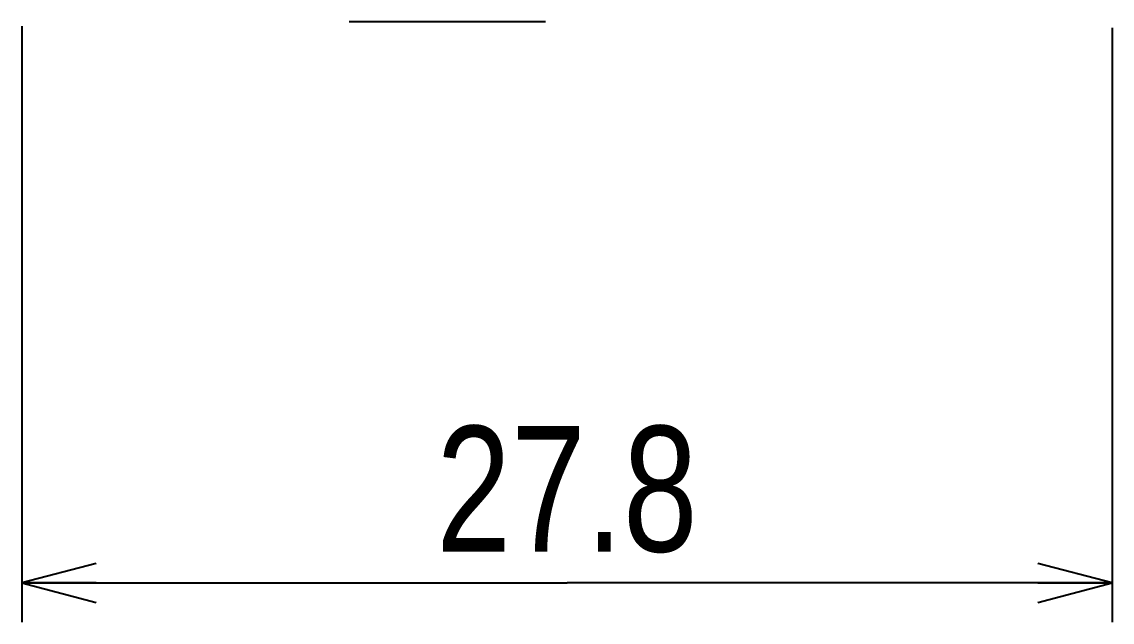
# Model space of a CAD drawing. Extents: x -3 to 204, y 0 to 150.
# Drawn here: x 176 to 203.8, y 0 to 15.3 of the extents above; entities that cross this region are included whole.
import ezdxf

# ---------------------------------------------------------------- set-up
doc = ezdxf.new("R2010")
doc.units = 0
doc.header["$LTSCALE"] = 19.36
doc.layers.get('0').update_dxf_attribs({"linetype": 'CONTINUOUS'})
doc.styles.get("Standard").update_dxf_attribs({"font": 'txt', "width": 0.8})
doc.dimstyles.new('DIMSTYLE_1', dxfattribs={"dimtxt": 3.2, "dimasz": 1.9, "dimexe": 0.18, "dimexo": 0.0625, "dimgap": 0.09, "dimtad": 1, "dimdec": 3, "dimtxsty": 'STANDARD', "dimblk": 'OPEN', "dimblk1": 'OPEN', "dimblk2": 'OPEN', "dimcen": 0.09, "dimazin": 3, "dimtp": 0.05, "dimtm": 0.05, "dimtfac": 1, "dimtdec": 3, "dimtofl": 0, "dimtmove": 0, "dimatfit": 3, "dimtolj": 1})

# ---------------------------------------------------------------- blocks, each defined once
blk = doc.blocks.new('_OPEN')
at = {"color": 0, "linetype": 'BYBLOCK'}
for p, q in [((0, 0), (-1, 0.263)), ((-1, -0.263), (0, 0)), ((-1, 0), (0, 0))]:
    blk.add_line(p, q, dxfattribs=at)
blk = doc.blocks.new('*D1')
at = {"color": 2, "linetype": 'CONTINUOUS'}
for p, q in [((176, 15.193), (176, 0)), ((203.8, 15.147), (203.8, 0)), ((176, 1), (189.9, 1)), ((203.8, 1), (189.9, 1))]:
    blk.add_line(p, q, dxfattribs=at)
at = {"color": 2, "linetype": 'CONTINUOUS', "xscale": 1.9, "yscale": 1.9, "zscale": 1.9, "rotation": 180}
blk.add_blockref('_OPEN', (176, 1), dxfattribs=at)
at = {"color": 2, "linetype": 'CONTINUOUS', "xscale": 1.9, "yscale": 1.9, "zscale": 1.9}
blk.add_blockref('_OPEN', (203.8, 1), dxfattribs=at)
at = {"color": 2, "linetype": 'CONTINUOUS', "insert": (189.9, 5), "char_height": 3.2, "width": 10.24, "attachment_point": 2}
blk.add_mtext('27.8', dxfattribs=at)

msp = doc.modelspace()

# ---------------------------------------------------------------- linework, layer by layer
at = {"color": 7, "linetype": 'CONTINUOUS'}
msp.add_line((189.35, 15.3021), (184.35, 15.3021), dxfattribs=at)

# ---------------------------------------------------------------- dimensions: what is measured, and where the dimension line sits
at = {"color": 2, "linetype": 'CONTINUOUS'}
dim = msp.add_linear_dim(base=(176, 1), p1=(203.8, 15.1473), p2=(176, 15.1927), angle=180, text='27.8', dimstyle='DIMSTYLE_1', dxfattribs=at)
dim.commit()
dim.dimension.update_dxf_attribs({"geometry": '*D1', "text_midpoint": (184.78, 3.4), "dimtype": 160})

doc.saveas('drawing.dxf')
